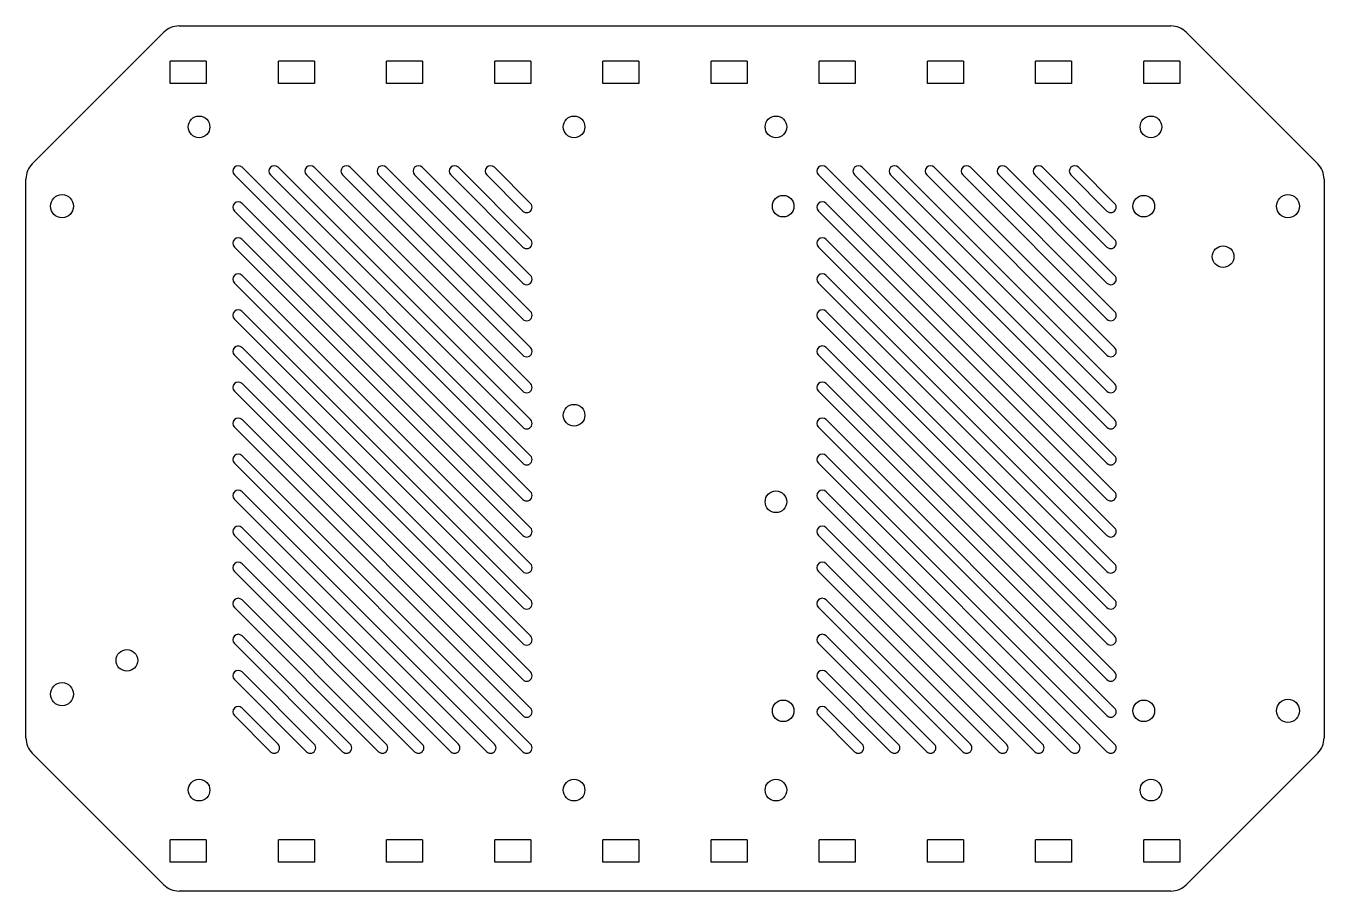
# Model space of a CAD drawing. Extents: x -100 to 80, y -110 to 10.
import ezdxf

# ---------------------------------------------------------------- set-up
doc = ezdxf.new("R2010")
doc.units = 0
doc.header["$MEASUREMENT"] = 0
doc.layers.get('0').update_dxf_attribs({"linetype": 'CONTINUOUS'})

# ---------------------------------------------------------------- blocks, each defined once
blk = doc.blocks.new('CUT046')
at = {"color": 0}
for p, q in [((-99.12, -9.12), (-80.88, 9.12)), ((-78.76, 10), (58.76, 10)), ((60.88, 9.12), (79.12, -9.12)), ((-75, 5.1), (-80, 5.1)), ((-80, 2), (-80, 5.1)), ((-75, 5.1), (-75, 2)), ((-65, 2), (-65, 5.1)), ((-60, 5.1), (-65, 5.1)), ((-60, 5.1), (-60, 2)), ((-50, 2), (-50, 5.1)), ((-45, 5.1), (-50, 5.1)), ((-45, 5.1), (-45, 2)), ((-35, 2), (-35, 5.1)), ((-30, 5.1), (-35, 5.1)), ((-30, 5.1), (-30, 2)), ((-20, 2), (-20, 5.1)), ((-15, 5.1), (-20, 5.1)), ((-15, 5.1), (-15, 2)), ((-5, 2), (-5, 5.1)), ((0, 5.1), (-5, 5.1)), ((0, 5.1), (0, 2)), ((15, 5.1), (10, 5.1)), ((10, 2), (10, 5.1)), ((15, 5.1), (15, 2)), ((25, 2), (25, 5.1)), ((30, 5.1), (25, 5.1)), ((30, 5.1), (30, 2)), ((40, 2), (40, 5.1)), ((45, 5.1), (40, 5.1)), ((45, 5.1), (45, 2)), ((60, 5.1), (55, 5.1)), ((55, 2), (55, 5.1)), ((60, 5.1), (60, 2)), ((-75, 2), (-80, 2)), ((-60, 2), (-65, 2)), ((-45, 2), (-50, 2)), ((-30, 2), (-35, 2)), ((-15, 2), (-20, 2)), ((0, 2), (-5, 2)), ((15, 2), (10, 2)), ((30, 2), (25, 2)), ((45, 2), (40, 2)), ((60, 2), (55, 2)), ((-71.1, -10.67), (-31.1, -50.67)), ((-70.04, -9.61), (-30.04, -49.61)), ((-66.1, -10.67), (-31.1, -45.67)), ((-65.04, -9.61), (-30.04, -44.61)), ((-61.1, -10.67), (-31.1, -40.67)), ((-60.04, -9.61), (-30.04, -39.61)), ((-56.1, -10.67), (-31.1, -35.67)), ((-55.04, -9.61), (-30.04, -34.61)), ((-51.1, -10.67), (-31.1, -30.67)), ((-50.04, -9.61), (-30.04, -29.61)), ((-46.1, -10.67), (-31.1, -25.67)), ((-45.04, -9.61), (-30.04, -24.61)), ((-41.1, -10.67), (-31.1, -20.67)), ((-40.04, -9.61), (-30.04, -19.61)), ((-36.1, -10.67), (-31.1, -15.67)), ((-35.04, -9.61), (-30.04, -14.61)), ((9.9, -10.67), (49.9, -50.67)), ((10.96, -9.61), (50.96, -49.61)), ((14.9, -10.67), (49.9, -45.67)), ((15.96, -9.61), (50.96, -44.61)), ((19.9, -10.67), (49.9, -40.67)), ((20.96, -9.61), (50.96, -39.61)), ((24.9, -10.67), (49.9, -35.67)), ((25.96, -9.61), (50.96, -34.61)), ((29.9, -10.67), (49.9, -30.67)), ((30.96, -9.61), (50.96, -29.61)), ((34.9, -10.67), (49.9, -25.67)), ((35.96, -9.61), (50.96, -24.61)), ((39.9, -10.67), (49.9, -20.67)), ((40.96, -9.61), (50.96, -19.61)), ((44.9, -10.67), (49.9, -15.67)), ((45.96, -9.61), (50.96, -14.61)), ((-100, -88.76), (-100, -11.24)), ((80, -11.24), (80, -88.76)), ((-71.1, -15.67), (-31.1, -55.67)), ((-70.04, -14.61), (-30.04, -54.61)), ((9.9, -15.67), (49.9, -55.67)), ((10.96, -14.61), (50.96, -54.61)), ((-70.04, -19.61), (-30.04, -59.61)), ((10.96, -19.61), (50.96, -59.61)), ((-71.1, -20.67), (-31.1, -60.67)), ((9.9, -20.67), (49.9, -60.67)), ((-70.04, -24.61), (-30.04, -64.61)), ((10.96, -24.61), (50.96, -64.61)), ((-71.1, -25.67), (-31.1, -65.67)), ((9.9, -25.67), (49.9, -65.67)), ((-70.04, -29.61), (-30.04, -69.61)), ((10.96, -29.61), (50.96, -69.61)), ((-71.1, -30.67), (-31.1, -70.67)), ((9.9, -30.67), (49.9, -70.67)), ((-71.1, -35.67), (-31.1, -75.67)), ((-70.04, -34.61), (-30.04, -74.61)), ((9.9, -35.67), (49.9, -75.67)), ((10.96, -34.61), (50.96, -74.61)), ((-71.1, -40.67), (-31.1, -80.67)), ((-70.04, -39.61), (-30.04, -79.61)), ((9.9, -40.67), (49.9, -80.67)), ((10.96, -39.61), (50.96, -79.61)), ((-70.04, -44.61), (-30.04, -84.61)), ((10.96, -44.61), (50.96, -84.61)), ((-71.1, -45.67), (-31.1, -85.67)), ((9.9, -45.67), (49.9, -85.67)), ((-70.04, -49.61), (-30.04, -89.61)), ((10.96, -49.61), (50.96, -89.61)), ((-71.1, -50.67), (-31.1, -90.67)), ((9.9, -50.67), (49.9, -90.67)), ((-71.1, -55.67), (-36.1, -90.67)), ((-70.04, -54.61), (-35.04, -89.61)), ((9.9, -55.67), (44.9, -90.67)), ((10.96, -54.61), (45.96, -89.61)), ((-71.1, -60.67), (-41.1, -90.67)), ((-70.04, -59.61), (-40.04, -89.61)), ((9.9, -60.67), (39.9, -90.67)), ((10.96, -59.61), (40.96, -89.61)), ((-70.04, -64.61), (-45.04, -89.61)), ((10.96, -64.61), (35.96, -89.61)), ((-71.1, -65.67), (-46.1, -90.67)), ((9.9, -65.67), (34.9, -90.67)), ((-70.04, -69.61), (-50.04, -89.61)), ((10.96, -69.61), (30.96, -89.61)), ((-71.1, -70.67), (-51.1, -90.67)), ((9.9, -70.67), (29.9, -90.67)), ((-70.04, -74.61), (-55.04, -89.61)), ((10.96, -74.61), (25.96, -89.61)), ((-71.1, -75.67), (-56.1, -90.67)), ((9.9, -75.67), (24.9, -90.67)), ((-71.1, -80.67), (-61.1, -90.67)), ((-70.04, -79.61), (-60.04, -89.61)), ((9.9, -80.67), (19.9, -90.67)), ((10.96, -79.61), (20.96, -89.61)), ((-71.1, -85.67), (-66.1, -90.67)), ((-70.04, -84.61), (-65.04, -89.61)), ((9.9, -85.67), (14.9, -90.67)), ((10.96, -84.61), (15.96, -89.61)), ((-80.88, -109.12), (-99.12, -90.88)), ((79.12, -90.88), (60.88, -109.12)), ((-80, -106), (-80, -102.9)), ((-75, -102.9), (-80, -102.9)), ((-75, -102.9), (-75, -106)), ((-65, -106), (-65, -102.9)), ((-60, -102.9), (-65, -102.9)), ((-60, -102.9), (-60, -106)), ((-50, -106), (-50, -102.9)), ((-45, -102.9), (-50, -102.9)), ((-45, -102.9), (-45, -106)), ((-35, -106), (-35, -102.9)), ((-30, -102.9), (-35, -102.9)), ((-30, -102.9), (-30, -106)), ((-20, -106), (-20, -102.9)), ((-15, -102.9), (-20, -102.9)), ((-15, -102.9), (-15, -106)), ((-5, -106), (-5, -102.9)), ((0, -102.9), (-5, -102.9)), ((0, -102.9), (0, -106)), ((10, -106), (10, -102.9)), ((15, -102.9), (10, -102.9)), ((15, -102.9), (15, -106)), ((25, -106), (25, -102.9)), ((30, -102.9), (25, -102.9)), ((30, -102.9), (30, -106)), ((40, -106), (40, -102.9)), ((45, -102.9), (40, -102.9)), ((45, -102.9), (45, -106)), ((55, -106), (55, -102.9)), ((60, -102.9), (55, -102.9)), ((60, -102.9), (60, -106)), ((-75, -106), (-80, -106)), ((-60, -106), (-65, -106)), ((-45, -106), (-50, -106)), ((-30, -106), (-35, -106)), ((-15, -106), (-20, -106)), ((0, -106), (-5, -106)), ((15, -106), (10, -106)), ((30, -106), (25, -106)), ((45, -106), (40, -106)), ((60, -106), (55, -106)), ((58.76, -110), (-78.76, -110))]:
    blk.add_line(p, q, dxfattribs=at)
for centre, radius in [((-76, -4), 1.5), ((-24, -4), 1.5), ((4, -4), 1.5), ((56, -4), 1.5), ((-95, -15), 1.6), ((5, -15), 1.5), ((55, -15), 1.5), ((75, -15), 1.6), ((66, -22), 1.5), ((-24, -44), 1.5), ((4, -56), 1.5), ((-86, -78), 1.5), ((-95, -82.69), 1.6), ((5, -85), 1.5), ((55, -85), 1.5), ((75, -85), 1.6), ((-76, -96), 1.5), ((-24, -96), 1.5), ((4, -96), 1.5), ((56, -96), 1.5)]:
    blk.add_circle(centre, radius, dxfattribs=at)
for centre, radius, start, end in [((-78.76, 7), 3, 90, 135), ((58.76, 7), 3, 45, 90), ((-97, -11.24), 3, 135, 180), ((-70.57, -10.14), 0.75, 45, 225), ((-65.57, -10.14), 0.75, 45, 225), ((-60.57, -10.14), 0.75, 45, 225), ((-55.57, -10.14), 0.75, 45, 225), ((-50.57, -10.14), 0.75, 45, 225), ((-45.57, -10.14), 0.75, 45, 225), ((-40.57, -10.14), 0.75, 45, 225), ((-35.57, -10.14), 0.75, 45, 225), ((10.43, -10.14), 0.75, 45, 225), ((15.43, -10.14), 0.75, 45, 225), ((20.43, -10.14), 0.75, 45, 225), ((25.43, -10.14), 0.75, 45, 225), ((30.43, -10.14), 0.75, 45, 225), ((35.43, -10.14), 0.75, 45, 225), ((40.43, -10.14), 0.75, 45, 225), ((45.43, -10.14), 0.75, 45, 225), ((77, -11.24), 3, 0, 45), ((-70.57, -15.14), 0.75, 45, 225), ((10.43, -15.14), 0.75, 45, 225), ((-30.57, -15.14), 0.75, 225, 45), ((50.43, -15.14), 0.75, 225, 45), ((-70.57, -20.14), 0.75, 45, 225), ((-30.57, -20.14), 0.75, 225, 45), ((10.43, -20.14), 0.75, 45, 225), ((50.43, -20.14), 0.75, 225, 45), ((-70.57, -25.14), 0.75, 45, 225), ((-30.57, -25.14), 0.75, 225, 45), ((10.43, -25.14), 0.75, 45, 225), ((50.43, -25.14), 0.75, 225, 45), ((-70.57, -30.14), 0.75, 45, 225), ((-30.57, -30.14), 0.75, 225, 45), ((10.43, -30.14), 0.75, 45, 225), ((50.43, -30.14), 0.75, 225, 45), ((-70.57, -35.14), 0.75, 45, 225), ((-30.57, -35.14), 0.75, 225, 45), ((10.43, -35.14), 0.75, 45, 225), ((50.43, -35.14), 0.75, 225, 45), ((-70.57, -40.14), 0.75, 45, 225), ((10.43, -40.14), 0.75, 45, 225), ((-30.57, -40.14), 0.75, 225, 45), ((50.43, -40.14), 0.75, 225, 45), ((-70.57, -45.14), 0.75, 45, 225), ((-30.57, -45.14), 0.75, 225, 45), ((10.43, -45.14), 0.75, 45, 225), ((50.43, -45.14), 0.75, 225, 45), ((-70.57, -50.14), 0.75, 45, 225), ((-30.57, -50.14), 0.75, 225, 45), ((10.43, -50.14), 0.75, 45, 225), ((50.43, -50.14), 0.75, 225, 45), ((-70.57, -55.14), 0.75, 45, 225), ((-30.57, -55.14), 0.75, 225, 45), ((10.43, -55.14), 0.75, 45, 225), ((50.43, -55.14), 0.75, 225, 45), ((-70.57, -60.14), 0.75, 45, 225), ((10.43, -60.14), 0.75, 45, 225), ((-30.57, -60.14), 0.75, 225, 45), ((50.43, -60.14), 0.75, 225, 45), ((-70.57, -65.14), 0.75, 45, 225), ((-30.57, -65.14), 0.75, 225, 45), ((10.43, -65.14), 0.75, 45, 225), ((50.43, -65.14), 0.75, 225, 45), ((-70.57, -70.14), 0.75, 45, 225), ((-30.57, -70.14), 0.75, 225, 45), ((10.43, -70.14), 0.75, 45, 225), ((50.43, -70.14), 0.75, 225, 45), ((-70.57, -75.14), 0.75, 45, 225), ((-30.57, -75.14), 0.75, 225, 45), ((10.43, -75.14), 0.75, 45, 225), ((50.43, -75.14), 0.75, 225, 45), ((-70.57, -80.14), 0.75, 45, 225), ((-30.57, -80.14), 0.75, 225, 45), ((10.43, -80.14), 0.75, 45, 225), ((50.43, -80.14), 0.75, 225, 45), ((-70.57, -85.14), 0.75, 45, 225), ((10.43, -85.14), 0.75, 45, 225), ((-30.57, -85.14), 0.75, 225, 45), ((50.43, -85.14), 0.75, 225, 45), ((-97, -88.76), 3, 180, 225), ((-65.57, -90.14), 0.75, 225, 45), ((-60.57, -90.14), 0.75, 225, 45), ((-55.57, -90.14), 0.75, 225, 45), ((-50.57, -90.14), 0.75, 225, 45), ((-45.57, -90.14), 0.75, 225, 45), ((-40.57, -90.14), 0.75, 225, 45), ((-35.57, -90.14), 0.75, 225, 45), ((-30.57, -90.14), 0.75, 225, 45), ((15.43, -90.14), 0.75, 225, 45), ((20.43, -90.14), 0.75, 225, 45), ((25.43, -90.14), 0.75, 225, 45), ((30.43, -90.14), 0.75, 225, 45), ((35.43, -90.14), 0.75, 225, 45), ((40.43, -90.14), 0.75, 225, 45), ((45.43, -90.14), 0.75, 225, 45), ((50.43, -90.14), 0.75, 225, 45), ((77, -88.76), 3, 315, 0), ((-78.76, -107), 3, 225, 270), ((58.76, -107), 3, 270, 315)]:
    blk.add_arc(centre, radius, start, end, dxfattribs=at)

msp = doc.modelspace()

# ---------------------------------------------------------------- block references
at = {"color": 0}
msp.add_blockref('CUT046', (0, 0), dxfattribs=at)

doc.saveas('drawing.dxf')
